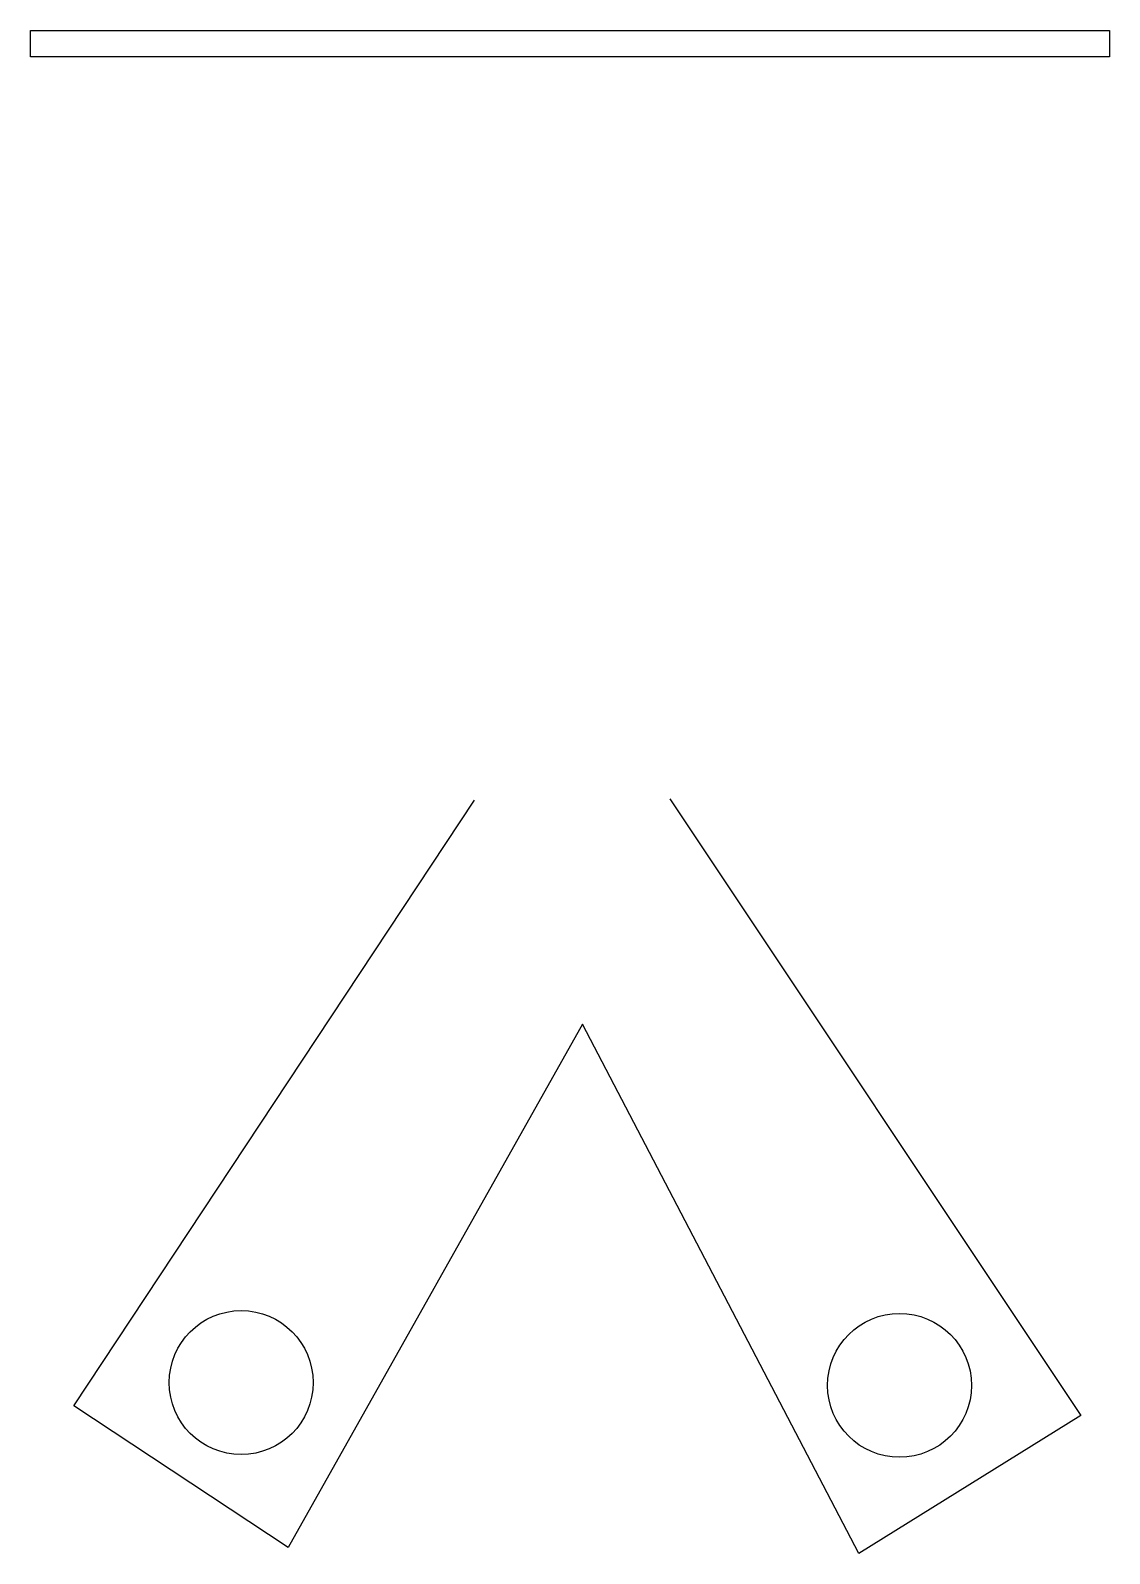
# Model space of a CAD drawing. Header units: centimetres. Extents: x -1.26 to 1.22, y -5.71 to -2.22.
import ezdxf

# ---------------------------------------------------------------- set-up
doc = ezdxf.new("R2010")
doc.units = ezdxf.units.CM
doc.header["$MEASUREMENT"] = 0

msp = doc.modelspace()

# ---------------------------------------------------------------- linework, layer by layer
for p, q in [((0.2075, -3.9812), (1.1506, -5.3957)), ((-1.1599, -5.3735), (-0.2407, -3.9847)), ((0.0074, -4.4981), (-0.6679, -5.6986)), ((0.6409, -5.7123), (0.0074, -4.4981)), ((-0.6679, -5.6986), (-1.1599, -5.3735)), ((1.1506, -5.3957), (0.6409, -5.7123))]:
    msp.add_line(p, q)
msp.add_lwpolyline([(-1.2592, -2.2194), (1.2161, -2.2194), (1.2161, -2.2795), (-1.2592, -2.2795)], close=True)
for centre in [(-0.7758, -5.3202), (0.7344, -5.3266)]:
    msp.add_circle(centre, 0.165)

doc.saveas('drawing.dxf')
